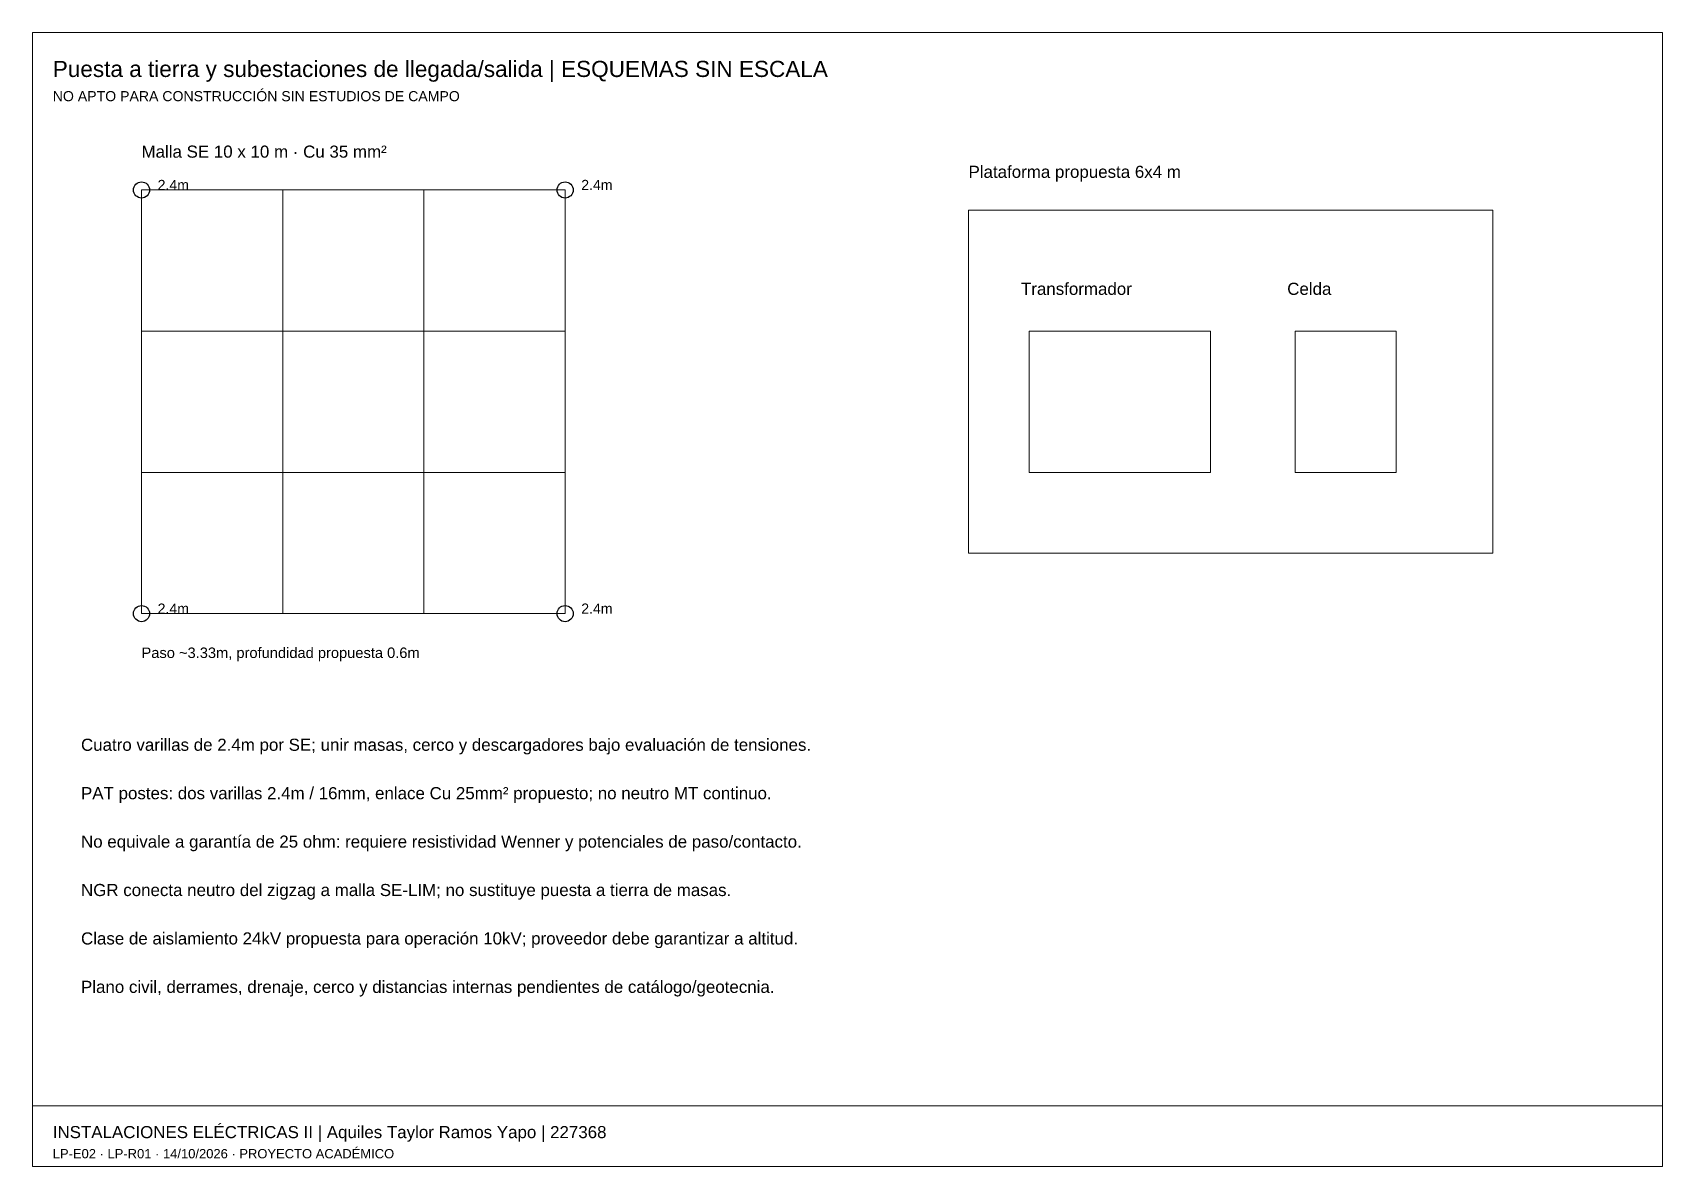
# Paper-space layout 'LP-TIERRAS' of a CAD drawing. Header units: metres, sheet in millimetres. Extents: x 8 to 412, y 8 to 289.
import ezdxf

# ---------------------------------------------------------------- set-up
doc = ezdxf.new("R2010")
doc.units = ezdxf.units.M
doc.layers.add('DETALLE', color=7, linetype='Continuous', lineweight=13)
doc.layers.add('ROTULO', color=7, linetype='Continuous', lineweight=13)
doc.styles.add('Arial', font='arial.ttf')

psp = doc.layouts.new('LP-TIERRAS')

# ---------------------------------------------------------------- linework, layer by layer
for centre in [(35, 250), (140, 250), (35, 145), (140, 145)]:
    psp.add_circle(centre, 2)
at = {"layer": 'DETALLE'}
for p, q in [((70, 145), (70, 250)), ((105, 145), (105, 250)), ((35, 215), (140, 215)), ((35, 180), (140, 180))]:
    psp.add_line(p, q, dxfattribs=at)
for points in [[(35, 145), (140, 145), (140, 250), (35, 250)], [(240, 160), (370, 160), (370, 245), (240, 245)], [(255, 180), (300, 180), (300, 215), (255, 215)], [(321, 180), (346, 180), (346, 215), (321, 215)]]:
    psp.add_lwpolyline(points, close=True, dxfattribs=at)
at = {"layer": 'ROTULO'}
psp.add_line((8, 23), (412, 23), dxfattribs=at)
psp.add_lwpolyline([(8, 8), (412, 8), (412, 289), (8, 289)], close=True, dxfattribs=at)

# ---------------------------------------------------------------- texts
at = {"layer": 'ROTULO', "style": 'Arial'}
for s, height, p in [('Puesta a tierra y subestaciones de llegada/salida | ESQUEMAS SIN ESCALA', 4, (13, 278)), ('NO APTO PARA CONSTRUCCIÓN SIN ESTUDIOS DE CAMPO', 2.5, (13, 272)), ('Malla SE 10 x 10 m · Cu 35 mm²', 3, (35, 258)), ('Plataforma propuesta 6x4 m', 3, (240, 253)), ('2.4m', 2.5, (39, 250)), ('2.4m', 2.5, (144, 250)), ('Transformador', 3, (253, 224)), ('Celda', 3, (319, 224)), ('2.4m', 2.5, (39, 145)), ('2.4m', 2.5, (144, 145)), ('Paso ~3.33m, profundidad propuesta 0.6m', 2.6, (35, 134)), ('Cuatro varillas de 2.4m por SE; unir masas, cerco y descargadores bajo evaluación de tensiones.', 3, (20, 111)), ('PAT postes: dos varillas 2.4m / 16mm, enlace Cu 25mm² propuesto; no neutro MT continuo.', 3, (20, 99)), ('No equivale a garantía de 25 ohm: requiere resistividad Wenner y potenciales de paso/contacto.', 3, (20, 87)), ('NGR conecta neutro del zigzag a malla SE-LIM; no sustituye puesta a tierra de masas.', 3, (20, 75)), ('Clase de aislamiento 24kV propuesta para operación 10kV; proveedor debe garantizar a altitud.', 3, (20, 63)), ('Plano civil, derrames, drenaje, cerco y distancias internas pendientes de catálogo/geotecnia.', 3, (20, 51)), ('INSTALACIONES ELÉCTRICAS II | Aquiles Taylor Ramos Yapo | 227368', 3, (13, 15)), ('LP-E02 · LP-R01 · 14/10/2026 · PROYECTO ACADÉMICO', 2.3, (13, 10))]:
    psp.add_text(s, height=height, dxfattribs=at).set_placement(p)

doc.saveas('drawing.dxf')
